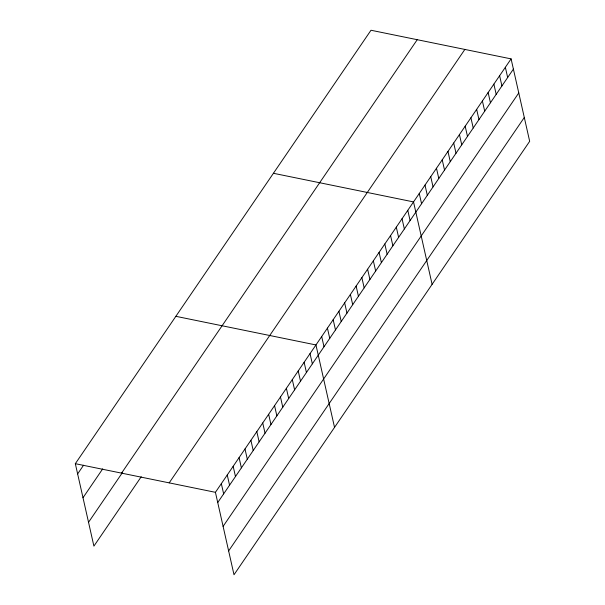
<?xml version="1.0" encoding="UTF-8"?>
<svg xmlns="http://www.w3.org/2000/svg" width="605" height="605" viewBox="0 0 605 605"><rect width="100%" height="100%" fill="white"/><g stroke="black" fill="none" stroke-linecap="round" stroke-linejoin="round"><path stroke-width="0.91" d="M141.215 476.77L93.904 546.118L75.33 463.687L370.994 30.25L511.096 58.882L529.67 141.313L234.006 574.75L215.425 492.319L511.096 58.882M77.629 473.919L83.543 465.245M82.998 497.741L102.714 468.852M121.56 473.133L417.231 39.696M88.534 522.296L122.535 472.445M169.196 482.873L464.867 49.428M217.732 502.543L513.403 69.106M223.101 526.373L518.772 92.936M228.637 550.921L524.301 117.483M273.422 173.287L413.525 201.911L432.099 284.342M175.858 316.317L315.954 344.948L334.535 427.38M75.33 463.687L215.425 492.319M505.356 67.291L507.663 77.523M499.617 75.708L501.923 85.933M493.877 84.118L496.183 94.35M488.137 92.535L490.443 102.767M482.397 100.952L484.703 111.176M476.657 109.361L478.963 119.593M470.917 117.778L473.223 128.003M465.177 126.188L467.483 136.42M459.445 134.605L461.744 144.829M453.705 143.014L456.004 153.246M447.965 151.431L450.264 161.664M442.225 159.849L444.531 170.073M436.485 168.258L438.791 178.49M430.745 176.675L433.051 186.9M425.005 185.085L427.311 195.317M419.265 193.502L421.572 203.726M407.785 210.328L410.092 220.56M402.045 218.745L404.352 228.97M396.305 227.155L398.612 237.387M390.565 235.572L392.872 245.796M384.825 243.981L387.132 254.213M379.085 252.398L381.392 262.623M373.346 260.808L375.652 271.04M367.613 269.225L369.912 279.457M361.873 277.642L364.172 287.867M356.133 286.052L358.432 296.284M350.393 294.469L352.7 304.693M344.653 302.878L346.96 313.11M338.913 311.295L341.22 321.52M333.173 319.705L335.48 329.937M327.434 328.122L329.74 338.354M321.694 336.539L324 346.763M310.04 353.615L312.346 363.847M304.126 362.289L306.433 372.514M298.212 370.956L300.519 381.188M292.298 379.622L294.605 389.854M286.384 388.297L288.691 398.521M280.47 396.963L282.777 407.188M274.564 405.63L276.863 415.862M268.65 414.296L270.949 424.529M262.736 422.971L265.035 433.195M256.822 431.637L259.129 441.862M250.909 440.304L253.215 450.536M244.995 448.97L247.301 459.203M239.081 457.645L241.387 467.869M233.167 466.311L235.474 476.543M227.253 474.978L229.56 485.21M221.339 483.652L223.646 493.877"/></g></svg>
